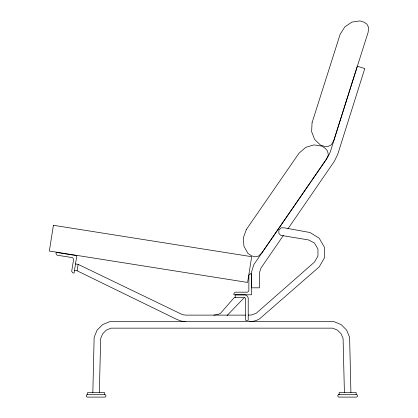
<?xml version="1.0" encoding="UTF-8"?>
<svg xmlns="http://www.w3.org/2000/svg" width="418" height="418" viewBox="0 0 418 418"><rect width="100%" height="100%" fill="white"/><g stroke="black" fill="none" stroke-linecap="round" stroke-linejoin="round"><path stroke-width="0.63" d="M92.838 392.539L94.144 337.289L97.117 330.105L102.619 324.603L109.793 321.63L333.961 321.63L341.135 324.603L346.637 330.105L349.61 337.289L350.916 392.539M99.353 392.539L100.66 338.585L102.645 333.794L106.308 330.126L111.089 328.151L332.665 328.151L337.446 330.126L341.109 333.794L343.094 338.585L344.401 392.539M185.817 321.63L181.004 321.029L176.626 319.331L77.105 270.791L78.124 264.354L75.553 263.946M311.002 181.449L253.815 264.657L251.599 271.789L251.599 287.819L259.421 287.819L259.421 272.912L260.9 268.157L283.409 235.402M311.739 180.377L327.973 156.755L330.23 152.121L357.322 66.201L364.778 68.552L337.728 154.346L334.343 161.296L287.84 228.959M227.026 315.6L244.358 297.522L234.273 297.543L220.563 313.26L218.186 314.373L213.859 315.115M249.52 321.63L252.927 321.332L256.433 320.434L259.578 318.845L319.227 266.862L324.467 257.791L324.467 247.31L319.227 238.239L310.057 232.533L284.376 227.836L281.136 227.836L278.848 230.13L278.848 233.369L280.713 235.324L308.474 239.922L314.456 243.01L317.952 249.06L317.952 256.041L314.456 262.091L256.229 313.26L251.725 314.926L248.219 315.115M245.612 315.115L185.817 315.115L182.546 314.697L78.124 264.354M74.529 270.383L77.105 270.791M244.655 297.517L245.612 298.473L245.612 320.329L248.219 320.329L248.219 297.773L247.169 295.96L245.356 294.909L235.182 294.909L235.182 297.517M356.131 394.493L356.131 392.539L339.186 392.539L339.186 394.493M104.568 394.493L104.568 392.539L87.623 392.539L87.623 394.493M312.068 122.709L311.619 131.613L314.67 139.507L320.564 145.13L324.493 146.373L328.031 146.488L331.411 144.738L333.757 140.537L368.143 32.259L368.65 27.478L366.899 24.098L363.942 22.149L360.018 20.9L351.961 22.086L344.913 26.778L340.142 34.307L312.068 122.709M53.426 225.292L49.35 251.035L247.602 282.437L251.683 256.689L53.426 225.292M56.221 252.415L56.017 253.705L57.099 255.194L72.549 257.64L73.631 259.134L71.692 271.366L72.779 272.855L74.064 273.058L76.818 255.68L56.221 252.415M246.364 229.461L243.328 237.842L243.94 246.286L247.931 253.381L251.322 255.722L254.677 256.866L258.418 256.182L261.893 252.848L326.432 159.357L328.318 154.932L327.628 151.191L325.371 148.458L321.985 146.117L313.928 144.9L305.819 147.319L299.058 153.129L246.364 229.461M87.085 394.493L86.322 395.256L86.322 396.337L87.085 397.1L105.111 397.1L105.874 396.337L105.874 395.256L105.111 394.493L87.085 394.493M250.173 273.926L248.867 275.232L248.867 290.871L247.566 292.177L235.182 292.177L233.881 293.478L233.881 294.779L251.474 294.779L251.474 273.926L250.173 273.926M338.648 394.493L337.88 395.256L337.88 396.337L338.648 397.1L356.669 397.1L357.432 396.337L357.432 395.256L356.669 394.493L338.648 394.493"/></g></svg>
